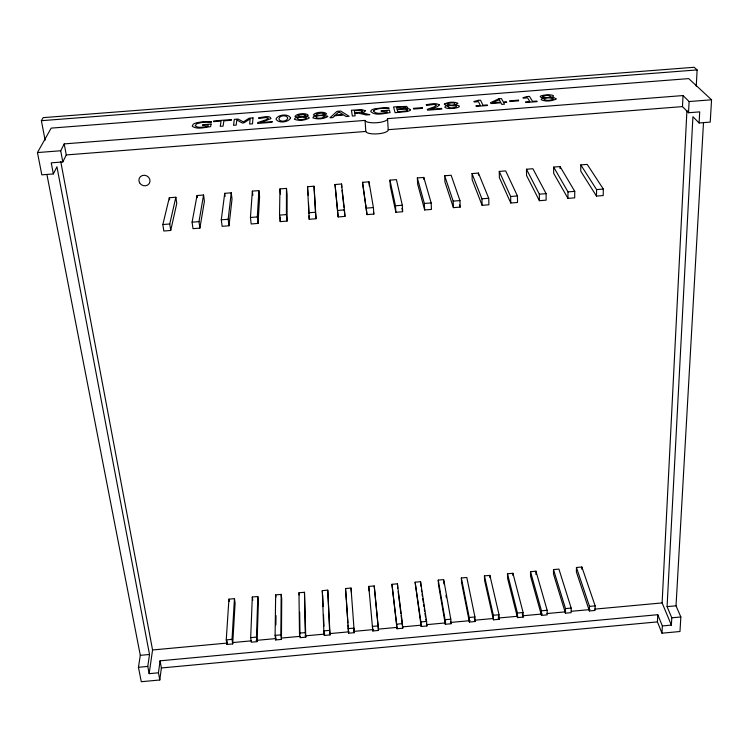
<?xml version="1.0" encoding="UTF-8"?>
<svg xmlns="http://www.w3.org/2000/svg" width="749" height="749" viewBox="0 0 749 749"><rect width="100%" height="100%" fill="white"/><g stroke="black" fill="none" stroke-linecap="round" stroke-linejoin="round"><path stroke-width="1.12" d="M553.492 569.586L553.492 574.043L565.467 613.178L571.131 612.654L571.169 608.076L558.913 569.09L553.492 569.586L565.495 608.6L565.467 613.178M553.661 167.074L553.661 173.3L567.948 198.391L574.689 197.848L574.745 191.351L560.074 166.559L553.661 167.074L567.985 191.894L567.948 198.391M287.073 221.077L286.399 214.579L286.474 188.402L279.957 188.926L279.536 215.132L280.229 221.629L287.073 221.077L287.11 194.628L286.474 188.402M560.074 168.637L560.074 166.559M281.446 639.412L280.866 634.852L281.165 594.397L275.66 594.903L275.098 635.386L275.688 639.946L281.446 639.412L281.718 598.844L281.165 594.397M576.449 567.489L576.402 571.955L589.407 610.959L595.062 610.444L595.146 605.866L581.87 567.002L576.449 567.489L589.491 606.381L589.407 610.959M580.803 164.902L580.737 171.137L596.466 196.088L603.198 195.545L603.319 189.048L587.207 164.396L580.803 164.902L596.579 189.591L596.466 196.088M275.688 639.946L275.735 636.463M275.885 624.863L276.007 615.584M280.229 221.629L280.295 217.023M581.842 569.231L581.87 567.002M257.085 641.659L258.424 600.97L257.825 596.532L252.31 597.028L250.69 637.633L251.327 642.193L257.085 641.659L256.458 637.109L257.825 596.532M703.48 122.845L676.029 605.801L680.841 616.97L679.98 631.51L661.985 633.186L657.425 621.895L657.772 614.704L160.061 660.815L158.46 672.799L159.809 679.989L141.28 681.712L138.443 667.293L140.306 655.338L46.925 174.564M699.107 122.976L699.716 111.873L688.537 112.743L682.489 106.611L683.022 95.563L387.542 118.642A11.291 3.202 -3.8 0 1 376.972 122.705A11.291 3.202 -3.8 0 1 365.044 120.402L64.217 143.902L60.716 150.755L62.813 161.934L51.232 162.851L53.357 173.937L41.822 174.845L37.45 152.571L51.175 128.116L688.734 78.608L711.55 99.795L710.23 122.096L699.107 122.976L692.919 116.713L667.078 606.634L671.787 617.813L671.385 625.106L662.35 625.939L657.772 614.704M671.385 625.106L662.116 602.917L686.936 110.318M661.985 633.186L662.35 625.939M688.537 112.743L689.108 101.546L683.022 95.563M696.252 86.247L697.122 69.919L694.154 67.288L43.189 117.64L41.373 120.692L45.127 140.213M258.059 223.417L259.594 196.828L258.882 190.602L252.357 191.126L250.438 217.472L251.196 223.97L258.059 223.417L257.31 216.92L258.882 190.602M232.705 643.915L232.021 639.356L234.456 598.657L228.932 599.163L226.245 639.889L226.938 644.449L232.705 643.915L235.102 603.095L234.456 598.657M226.938 644.449L227.162 640.947M228.997 225.767L232.021 199.037L231.254 192.811L224.719 193.336L221.283 219.822L222.125 226.32L228.997 225.767L228.173 219.27L231.254 192.811M159.809 679.989L161.381 667.958L160.061 660.815M158.46 672.799L149.163 673.66L152.562 649.973L60.772 161.672M149.163 673.66L147.778 666.423L149.519 654.486L56.943 166.784L53.357 173.937M199.889 228.117L204.411 201.247L203.569 195.021L197.034 195.545L192.09 222.172L193.008 228.67L199.889 228.117L198.991 221.62L203.569 195.021M170.725 230.467L176.764 203.456L175.856 197.23L169.302 197.755L162.842 224.531L163.834 231.029L170.725 230.467L169.751 223.979L175.856 197.23M62.813 161.934L66.268 154.94L64.217 143.902M303.336 116.516L305.751 115.149L303.242 114.494L297.859 115.355C298.851 118.145 306.079 115.365 308.953 117.275L309.131 118.117C304.88 120.467 298.898 121.057 294.366 119.288L295.237 117.958L298.093 117.106L294.956 116.441C296.632 113.389 306.36 112.584 308.326 115.327L305.096 116.572M226.245 639.889L232.021 639.356M250.69 637.633L256.458 637.109M275.098 635.386L280.866 634.852M299.478 633.139L305.236 632.605L304.478 592.272L298.973 592.777L299.478 633.139L300.021 637.699L305.761 637.165L304.478 592.272M323.83 630.892L329.579 630.358L327.762 590.156L322.257 590.652L323.83 630.892L324.317 635.452L330.047 634.918L327.762 590.156M348.145 628.645L353.884 628.121L354.305 632.68L348.575 633.214L345.523 588.536L351.009 588.04L351.421 592.487M378.161 625.883L372.422 626.407L372.805 630.976L378.526 630.443L374.228 585.924L368.751 586.42L369.117 590.867M391.942 584.304L396.67 624.17L402.4 623.645L402.719 628.205L397.007 628.739L391.942 584.304L397.419 583.808L402.4 623.645M415.115 582.198L420.891 621.932L426.602 621.408L426.874 625.977L421.172 626.501L415.115 582.198L420.582 581.692L426.602 621.408M438.249 580.091L445.075 619.704L450.776 619.18L450.992 623.748L445.299 624.273L438.483 584.538L438.249 580.091L443.708 579.586L450.776 619.18M461.356 577.985L469.22 617.476L474.922 616.951L475.091 621.52L469.398 622.054L461.543 582.432L461.356 577.985L466.814 577.488L474.922 616.951M484.434 575.878L493.338 615.257L499.031 614.732L499.143 619.301L493.469 619.826L484.575 580.335L484.434 575.878L489.883 575.382L499.031 614.732M507.485 573.781L517.428 613.028L523.111 612.504L523.176 617.082L517.503 617.607L507.579 578.237L507.485 573.781L512.925 573.285L523.111 612.504M530.507 571.684L541.48 610.809L547.154 610.285L547.163 614.863L541.499 615.388L530.545 576.14L530.507 571.684L535.938 571.187L547.154 610.285M565.495 608.6L571.169 608.076M589.491 606.381L595.146 605.866M152.562 649.973L227.013 643.091M232.836 642.558L251.449 640.835M256.102 640.404L275.875 638.579M281.699 638.045L300.312 636.322M304.965 635.892L324.738 634.066M329.391 633.645L349.174 631.81M353.828 631.388L373.601 629.563M378.254 629.132L396.867 627.409M402.69 626.876L421.303 625.153M427.117 624.619L445.73 622.896M450.383 622.466L470.166 620.64M474.819 620.209L493.432 618.496M498.085 618.065L517.859 616.24M522.512 615.809L542.295 613.983M546.948 613.553L565.561 611.83M571.375 611.296L589.987 609.574M594.64 609.143L662.116 602.917M140.306 655.338L149.519 654.486M667.078 606.634L676.029 605.801M138.443 667.293L147.778 666.423M671.787 617.813L680.841 616.97M161.381 667.958L657.425 621.895M307.521 186.726L314.028 186.201L316.05 218.736L309.206 219.288L307.521 186.726L308.204 195.236M335.037 184.526L341.535 184.011L344.446 209.898L344.971 216.395L338.145 216.948L335.037 184.526L338.145 216.948M362.516 182.335L368.995 181.81L373.395 207.567L373.845 214.064L367.029 214.617L362.516 182.335L367.029 214.617M389.948 180.144L396.418 179.629L402.297 205.235L402.681 211.742L395.875 212.285L390.332 186.37L389.948 180.144L395.472 205.788L395.875 212.285M417.333 177.953L423.803 177.438L431.152 202.913L431.461 209.411L424.664 209.963L417.661 184.179L417.333 177.953L424.346 203.466L424.664 209.963M444.681 175.772L451.141 175.257L459.961 200.592L460.195 207.099L453.417 207.642L444.943 181.998L444.681 175.772L453.164 201.144L453.417 207.642M471.992 173.59L478.433 173.075L488.732 198.279L488.891 204.777L482.113 205.329L472.188 179.816L471.992 173.59L481.935 198.822L482.113 205.329M499.255 171.418L505.687 170.903L517.447 195.966L517.531 202.464L510.771 203.007L499.386 177.644L499.255 171.418L510.668 196.51L510.771 203.007M526.481 169.237L532.904 168.731L546.115 193.654L546.133 200.152L539.383 200.704L526.547 175.472L526.481 169.237L539.346 194.197L539.383 200.704M162.842 224.531L169.751 223.979M192.09 222.172L198.991 221.62M221.283 219.822L228.173 219.27M250.438 217.472L257.31 216.92M279.536 215.132L286.399 214.579M308.588 212.791L315.451 212.239L314.028 186.201M337.602 210.45L344.446 209.898M366.561 208.119L373.395 207.567M395.472 205.788L402.297 205.235M424.346 203.466L431.152 202.913M453.164 201.144L459.961 200.592M481.935 198.822L488.732 198.279M510.668 196.51L517.447 195.966M539.346 194.197L546.115 193.654M567.985 191.894L574.745 191.351M596.579 189.591L603.319 189.048M37.45 152.571L60.716 150.755M689.108 101.546L711.55 99.795M66.268 154.94L365.821 131.45A11.244 3.268 -3.8 0 0 377.711 133.828A11.244 3.268 -3.8 0 0 388.225 129.689L682.489 106.611M41.373 120.692L697.122 69.919M459.465 204.964L460.195 207.099M522.296 613.712L523.176 617.082M498.366 615.921L499.143 619.301M401.913 208.362L402.419 210.609M474.389 618.131L475.091 621.52M445.955 595.389L446.357 597.655M450.589 621.483L450.992 623.748M373.461 211.808L373.845 214.064M421.369 589.566L421.706 591.841M422.052 594.116L422.399 596.391M422.745 598.666L423.26 602.084M423.606 604.359L423.943 606.634M424.29 608.909L424.636 611.184M424.983 613.459L425.498 616.876M425.835 619.151L426.181 621.427M426.527 623.702L426.874 625.977M169.302 197.755L169.611 199.833M228.932 599.163L229.26 601.381M197.034 195.545L197.315 197.614M252.31 597.028L252.769 600.361M224.719 193.336L225.112 196.444M275.66 594.903L275.941 597.122M398.159 591.682L400.865 613.365M401.146 615.65L402.719 628.205M252.357 191.126L252.844 195.274M298.973 592.777L299.235 594.996M305.236 632.605L305.761 637.165M342.04 190.237L343.95 207.295M344.203 209.57L344.971 216.395M279.957 188.926L280.51 194.113M322.257 590.652L322.491 592.88M329.579 630.358L330.047 634.918M378.526 630.443L374.228 585.924M345.523 588.536L346.394 599.883M315.451 212.239L316.05 218.736M368.751 586.42L372.805 630.976M341.535 184.011L341.787 187.119M396.67 624.17L397.007 628.739M365.044 120.402L365.821 131.45M368.995 181.81L369.285 185.967M397.419 583.808L397.738 588.255M351.009 588.04L354.305 632.68M346.544 602.177L347.901 622.868M348.051 625.162L348.575 633.214M387.542 118.642L388.225 129.689M420.891 621.932L421.172 626.501M420.582 581.692L420.844 586.149M423.803 177.438L423.906 179.517M443.764 580.7L443.932 584.042M445.075 619.704L445.299 624.273M308.541 203.251L308.972 213.559M309.065 215.852L309.206 219.288M469.22 617.476L469.398 622.054M322.725 595.099L323.184 606.634M323.502 614.695L323.952 626.23M324.177 631.997L324.317 635.452M493.338 615.257L493.469 619.826M478.433 173.075L478.499 175.154M489.883 575.382L489.949 577.61M512.925 573.285L512.962 575.513M517.428 613.028L517.503 617.607M299.684 612.251L299.974 634.225M535.938 571.187L535.966 574.53M541.48 610.809L541.499 615.388M444.316 104.092L445.402 105.066L448.108 105.422L445.505 106.255L444.831 107.191C447.378 110.59 468.256 106.648 455.055 104.888L457.957 103.287C453.941 101.452 448.174 101.976 444.316 104.092M527.305 96.537L522.952 97.679L523.251 98.185L527.568 97.847L529.861 101.592L525.508 101.939L525.854 102.51L537.192 101.63L536.827 101.049L532.558 101.387L529.449 96.368L527.305 96.537M407.559 109.944L405.462 111.095L397.719 111.826L397.129 109.682L405.537 109.185L407.559 109.944M272.074 121.619L272.046 122.302L257.656 123.426L257.712 122.583L265.932 119.849L268.442 118.22L266.12 117.49L258.667 118.52L258.583 117.705C261.766 117.733 270.23 114.663 270.998 118.604L260.652 122.508L272.074 121.619M373.685 110.88L373.657 111.395C376.925 114.887 383.011 112.687 387.205 112.481L386.858 111.067L381.232 111.498L381.072 110.824L389.452 110.178L390.079 112.659C384.04 113.23 375.642 116.226 370.764 111.638L371.242 110.346A9.353 2.593 -3.7 0 1 374.762 108.774L384.733 107.659L388.825 107.744L389.049 108.642L385.791 108.399A12.05 3.352 -3.7 0 0 379.097 108.68L375.343 109.56L373.685 110.88M410.461 109.691L410.096 110.496L407.484 111.479L395.088 112.706L393.571 106.957L406.417 106.395L407.784 107.538L405.424 108.511L408.935 108.792L410.461 109.691M362.497 111.011L360.69 112.228L354.67 112.856L354.314 110.674L360.999 110.356L362.497 111.011M253.003 117.893L252.497 123.828L249.67 124.044L250.138 118.922L243.931 122.855L242.245 122.986L236.824 119.962L236.188 125.092L233.548 125.298L234.315 119.353L238.116 119.054L243.369 121.909L249.127 118.202L253.003 117.893M447.687 106.517C448.801 108.727 456.609 108.399 456.572 106.012L449.952 105.459L447.687 106.517M439.335 104.879L437.463 106.667L430.282 109.279L441.592 108.399L441.844 109.064L427.585 110.178L427.305 109.363L434.598 106.714L436.498 105.132L433.821 104.439L426.63 105.45L426.209 104.663C430.375 104.28 435.581 102.463 439.335 104.879M478.368 100.338L473.911 101.499L474.145 102.004L478.471 101.667L480.296 105.459L475.933 105.796L476.205 106.386L487.58 105.497L487.281 104.916L483.002 105.244L480.521 100.179L478.368 100.338M231.497 119.568L231.404 120.261L223.885 120.851L223.071 126.122L220.234 126.338L221.086 121.066L213.568 121.656L213.69 120.954L231.497 119.568M290.575 117.893C288.824 122.508 278.066 123.641 275.988 119.035C277.879 114.475 288.337 113.38 290.575 117.893M542.744 96.293C543.999 98.166 548.54 97.716 550.655 96.724C550.131 94.355 544.776 95.591 542.744 96.293M287.7 118.117C287.373 121.638 279.34 122.471 278.862 118.81C279.255 115.327 287.101 114.522 287.7 118.117M211.087 124.062L210.609 126.647C204.795 127.218 197.39 129.886 192.24 126.272L193.242 124.203A9.475 2.603 -5.8 0 1 197.371 122.574L203.943 121.61L211.536 121.544L211.368 122.471L208.288 122.209A12.199 3.361 -5.8 0 0 201.64 122.49L196.613 123.81L195.161 125.832C198.541 128.659 203.897 126.665 207.885 126.459L208.166 124.98L202.483 125.429L202.623 124.727L211.087 124.062M324.794 116.61C323.072 118.361 316.677 119.26 315.732 116.797C318.259 115.234 322.426 115.028 324.794 116.61M327.706 116.31L327.603 116.685C323.371 119.054 317.398 119.587 312.857 117.846L313.672 116.526L316.499 115.674L313.325 115.009C314.917 111.947 324.645 111.18 326.676 113.904L323.493 115.14L327.706 116.31M306.322 118.052C304.6 119.784 298.139 120.72 297.278 118.23C299.797 116.666 303.897 116.675 306.322 118.052M324.092 113.717C322.819 115.833 316.368 115.955 316.181 113.932L321.536 113.062L324.092 113.717M365.4 110.73L364.454 111.863L361.43 112.743L369.837 114.672L366.195 114.962L358.715 113.193L354.773 113.492L355.157 115.823L352.348 116.039L351.431 110.234L361.645 109.607L365.4 110.73M405.012 107.472L404.011 108.296L396.961 109.036L396.511 107.388L403.028 106.948L405.012 107.472M447.228 103.727C454.306 108.259 459.689 100.272 447.228 103.727M553.165 99.055C550.918 100.497 545.778 101.237 543.858 99.027C546.283 97.351 550.824 97.501 553.165 99.055M556.03 98.877L555.852 99.224C551.461 101.181 545.497 101.845 541.124 99.692L541.583 98.774L544.036 97.95C532.305 96.181 551.114 93.222 553.511 95.853L553.136 96.658L550.936 97.426L554.316 97.763L556.03 98.877M334.719 115.758L332.828 117.565L329.972 117.78L336.966 111.367L340.673 111.077L349.137 116.292L346.132 116.526L343.838 115.046L334.719 115.758M338.838 111.891L335.486 115.028L342.883 114.447L338.838 111.891M498.881 98.765L490.473 102.697L490.923 103.568L500.931 102.791L501.783 104.392L504.489 104.177L503.618 102.585L506.727 102.341L506.39 101.733L503.291 101.976L501.437 98.568L498.881 98.765M499.246 99.664L492.514 102.819L500.604 102.182L499.246 99.664M422.183 107.65L413.411 108.333L413.635 109.036L422.417 108.352L422.183 107.65M518.299 100.169L509.573 100.843L509.957 101.527L518.692 100.843L518.299 100.169M139.586 182.812A5.655 5.206 26.2 0 0 149.238 183.552A5.655 5.206 26.2 0 0 144.529 175.266A5.655 5.206 26.2 0 0 139.586 182.812"/></g></svg>
